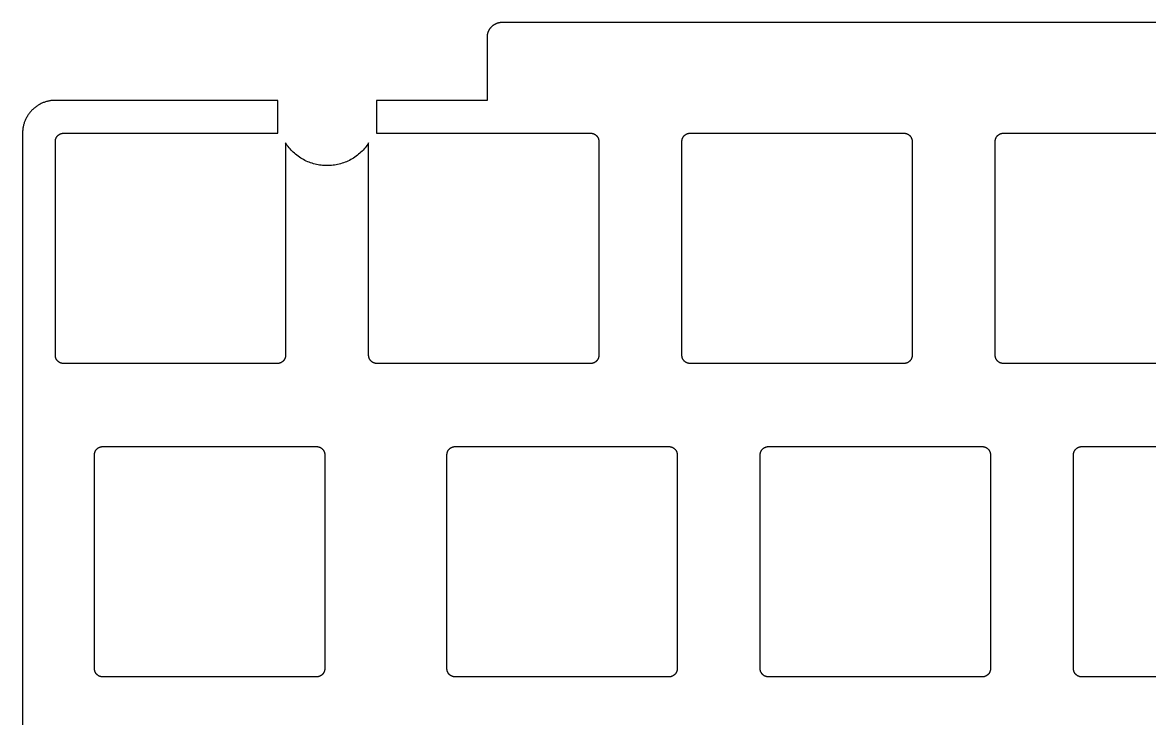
# Model space of a CAD drawing. Header units: millimetres. Extents: x 1 to 266, y -4 to 81.
# Drawn here: x 0.6 to 69.2, y 38.4 to 80.7 of the extents above; entities that cross this region are included whole.
import ezdxf

# ---------------------------------------------------------------- set-up
doc = ezdxf.new("R2010")
doc.units = ezdxf.units.MM
doc.layers.add('Layer 01', color=18, linetype='Continuous', true_color=0x000000)

msp = doc.modelspace()

# ---------------------------------------------------------------- linework, layer by layer
at = {"layer": 'Layer 01'}
for points in [[(29.771, 80.658), (29.752, 80.657), (29.731, 80.657), (29.711, 80.655), (29.691, 80.654), (29.67, 80.652), (29.649, 80.649), (29.629, 80.646), (29.608, 80.642), (29.587, 80.638), (29.566, 80.634), (29.545, 80.629), (29.524, 80.623), (29.503, 80.616), (29.482, 80.61), (29.461, 80.602), (29.44, 80.594), (29.419, 80.586), (29.399, 80.577), (29.378, 80.567), (29.358, 80.557), (29.338, 80.546), (29.318, 80.535), (29.298, 80.523), (29.279, 80.511), (29.26, 80.498), (29.241, 80.485), (29.222, 80.471), (29.204, 80.456), (29.186, 80.441), (29.169, 80.426), (29.152, 80.41), (29.135, 80.394), (29.119, 80.377), (29.103, 80.36), (29.088, 80.343), (29.073, 80.325), (29.058, 80.307), (29.044, 80.288), (29.031, 80.269), (29.018, 80.25), (29.006, 80.231), (28.994, 80.211), (28.983, 80.191), (28.972, 80.171), (28.962, 80.151), (28.952, 80.13), (28.943, 80.11), (28.935, 80.089), (28.927, 80.068), (28.919, 80.047), (28.913, 80.026), (28.906, 80.005), (28.901, 79.984), (28.895, 79.963), (28.891, 79.942), (28.887, 79.921), (28.883, 79.9), (28.88, 79.88), (28.877, 79.859), (28.875, 79.838), (28.874, 79.818), (28.872, 79.798), (28.872, 79.777), (28.871, 79.758)], [(92.771, 80.658), (29.771, 80.658)], [(28.871, 79.758), (28.871, 75.928), (22.146, 75.928), (22.15, 73.931), (35.171, 73.932)], [(2.625, 75.928), (2.581, 75.928), (2.536, 75.926), (2.491, 75.924), (2.445, 75.92), (2.4, 75.915), (2.354, 75.91), (2.308, 75.903), (2.261, 75.895), (2.215, 75.886), (2.168, 75.875), (2.121, 75.864), (2.075, 75.851), (2.028, 75.837), (1.982, 75.822), (1.935, 75.805), (1.889, 75.788), (1.843, 75.769), (1.797, 75.749), (1.752, 75.727), (1.706, 75.705), (1.662, 75.681), (1.618, 75.656), (1.574, 75.63), (1.531, 75.602), (1.488, 75.574), (1.446, 75.544), (1.405, 75.513), (1.364, 75.481), (1.325, 75.448), (1.286, 75.414), (1.248, 75.379), (1.211, 75.342), (1.175, 75.305), (1.14, 75.267), (1.105, 75.228), (1.072, 75.189), (1.04, 75.148), (1.009, 75.107), (0.98, 75.065), (0.951, 75.023), (0.924, 74.979), (0.897, 74.936), (0.872, 74.891), (0.849, 74.847), (0.826, 74.802), (0.805, 74.756), (0.784, 74.71), (0.766, 74.664), (0.748, 74.618), (0.731, 74.572), (0.716, 74.525), (0.702, 74.479), (0.69, 74.432), (0.678, 74.385), (0.668, 74.339), (0.658, 74.292), (0.65, 74.246), (0.644, 74.2), (0.638, 74.154), (0.633, 74.108), (0.63, 74.062), (0.627, 74.017), (0.626, 73.973), (0.625, 73.928)], [(3.121, 73.932), (16.141, 73.931), (16.146, 75.928), (2.625, 75.928)], [(0.625, 73.928), (0.625, 2.785)], [(2.621, 73.432), (2.621, 73.443), (2.622, 73.455), (2.622, 73.467), (2.623, 73.478), (2.624, 73.49), (2.626, 73.502), (2.628, 73.513), (2.63, 73.525), (2.632, 73.536), (2.635, 73.547), (2.637, 73.559), (2.641, 73.57), (2.644, 73.581), (2.648, 73.592), (2.652, 73.604), (2.656, 73.616), (2.661, 73.627), (2.666, 73.639), (2.671, 73.65), (2.677, 73.662), (2.683, 73.673), (2.689, 73.684), (2.696, 73.695), (2.702, 73.705), (2.71, 73.716), (2.717, 73.726), (2.725, 73.737), (2.733, 73.747), (2.741, 73.757), (2.75, 73.767), (2.759, 73.776), (2.767, 73.785), (2.776, 73.794), (2.786, 73.803), (2.795, 73.811), (2.805, 73.819), (2.815, 73.827), (2.825, 73.835), (2.835, 73.842), (2.845, 73.849), (2.856, 73.856), (2.867, 73.862), (2.878, 73.869), (2.89, 73.875), (2.901, 73.881), (2.914, 73.886), (2.926, 73.892), (2.937, 73.896), (2.948, 73.901), (2.959, 73.905), (2.97, 73.908), (2.981, 73.912), (2.993, 73.915), (3.004, 73.918), (3.015, 73.92), (3.027, 73.923), (3.038, 73.925), (3.05, 73.927), (3.062, 73.928), (3.073, 73.929), (3.085, 73.93), (3.097, 73.931), (3.109, 73.931), (3.121, 73.932)], [(2.621, 60.432), (2.621, 73.432)], [(21.671, 73.339), (21.621, 73.263), (21.569, 73.189), (21.514, 73.116), (21.456, 73.044), (21.396, 72.974), (21.333, 72.905), (21.268, 72.838), (21.2, 72.772), (21.13, 72.708), (21.058, 72.647), (20.984, 72.587), (20.908, 72.53), (20.83, 72.475), (20.75, 72.423), (20.668, 72.373), (20.585, 72.326), (20.5, 72.281), (20.414, 72.239), (20.327, 72.2), (20.238, 72.164), (20.149, 72.131), (20.059, 72.1), (19.968, 72.073), (19.877, 72.049), (19.785, 72.027), (19.694, 72.009), (19.602, 71.993), (19.51, 71.98), (19.418, 71.97), (19.327, 71.964), (19.236, 71.959), (19.146, 71.958), (19.056, 71.959), (18.965, 71.964), (18.873, 71.97), (18.782, 71.98), (18.69, 71.993), (18.598, 72.008), (18.506, 72.027), (18.415, 72.048), (18.324, 72.073), (18.233, 72.1), (18.143, 72.131), (18.053, 72.164), (17.965, 72.2), (17.878, 72.239), (17.792, 72.281), (17.707, 72.326), (17.624, 72.373), (17.542, 72.423), (17.462, 72.475), (17.384, 72.53), (17.307, 72.587), (17.233, 72.647), (17.161, 72.708), (17.091, 72.772), (17.024, 72.837), (16.959, 72.905), (16.896, 72.973), (16.836, 73.044), (16.778, 73.116), (16.723, 73.189), (16.67, 73.263), (16.62, 73.338)], [(16.62, 73.338), (16.62, 60.432)], [(21.671, 72.935), (21.671, 73.339)], [(35.171, 73.932), (35.182, 73.931), (35.194, 73.931), (35.206, 73.93), (35.217, 73.929), (35.229, 73.928), (35.241, 73.927), (35.252, 73.925), (35.264, 73.923), (35.275, 73.921), (35.286, 73.918), (35.298, 73.915), (35.309, 73.912), (35.32, 73.909), (35.331, 73.905), (35.343, 73.901), (35.355, 73.896), (35.366, 73.892), (35.378, 73.887), (35.389, 73.881), (35.401, 73.876), (35.412, 73.87), (35.423, 73.864), (35.433, 73.857), (35.444, 73.85), (35.455, 73.843), (35.465, 73.836), (35.475, 73.828), (35.486, 73.82), (35.496, 73.811), (35.505, 73.803), (35.515, 73.794), (35.524, 73.785), (35.533, 73.776), (35.542, 73.767), (35.55, 73.757), (35.558, 73.748), (35.566, 73.738), (35.573, 73.728), (35.581, 73.718), (35.588, 73.707), (35.595, 73.696), (35.601, 73.686), (35.608, 73.674), (35.614, 73.663), (35.62, 73.651), (35.625, 73.639), (35.631, 73.627), (35.635, 73.616), (35.64, 73.605), (35.644, 73.594), (35.647, 73.583), (35.651, 73.571), (35.654, 73.56), (35.657, 73.549), (35.659, 73.537), (35.662, 73.526), (35.664, 73.514), (35.666, 73.503), (35.667, 73.491), (35.668, 73.479), (35.669, 73.467), (35.67, 73.456), (35.67, 73.444), (35.67, 73.432)], [(35.67, 73.432), (35.67, 60.432)], [(40.721, 73.432), (40.721, 73.443), (40.722, 73.455), (40.722, 73.467), (40.723, 73.478), (40.724, 73.49), (40.726, 73.502), (40.728, 73.513), (40.73, 73.525), (40.732, 73.536), (40.735, 73.547), (40.737, 73.559), (40.741, 73.57), (40.744, 73.581), (40.748, 73.592), (40.752, 73.604), (40.756, 73.616), (40.761, 73.627), (40.766, 73.639), (40.771, 73.65), (40.777, 73.662), (40.783, 73.673), (40.789, 73.684), (40.796, 73.695), (40.802, 73.705), (40.81, 73.716), (40.817, 73.726), (40.825, 73.737), (40.833, 73.747), (40.841, 73.757), (40.85, 73.767), (40.859, 73.776), (40.867, 73.785), (40.876, 73.794), (40.886, 73.803), (40.895, 73.811), (40.905, 73.819), (40.915, 73.827), (40.925, 73.835), (40.935, 73.842), (40.945, 73.849), (40.956, 73.856), (40.967, 73.862), (40.978, 73.869), (40.99, 73.875), (41.001, 73.881), (41.014, 73.886), (41.026, 73.892), (41.037, 73.896), (41.048, 73.901), (41.059, 73.905), (41.07, 73.908), (41.081, 73.912), (41.093, 73.915), (41.104, 73.918), (41.115, 73.92), (41.127, 73.923), (41.138, 73.925), (41.15, 73.927), (41.162, 73.928), (41.173, 73.929), (41.185, 73.93), (41.197, 73.931), (41.209, 73.931), (41.221, 73.932)], [(40.721, 60.432), (40.721, 73.432)], [(41.221, 73.932), (54.221, 73.932)], [(54.221, 73.932), (54.232, 73.931), (54.244, 73.931), (54.256, 73.93), (54.267, 73.929), (54.279, 73.928), (54.291, 73.927), (54.302, 73.925), (54.314, 73.923), (54.325, 73.921), (54.336, 73.918), (54.348, 73.915), (54.359, 73.912), (54.37, 73.909), (54.381, 73.905), (54.393, 73.901), (54.405, 73.896), (54.416, 73.892), (54.428, 73.887), (54.439, 73.881), (54.451, 73.876), (54.462, 73.87), (54.473, 73.864), (54.483, 73.857), (54.494, 73.85), (54.505, 73.843), (54.515, 73.836), (54.525, 73.828), (54.536, 73.82), (54.546, 73.811), (54.555, 73.803), (54.565, 73.794), (54.574, 73.785), (54.583, 73.776), (54.592, 73.767), (54.6, 73.757), (54.608, 73.748), (54.616, 73.738), (54.623, 73.728), (54.631, 73.718), (54.638, 73.707), (54.645, 73.696), (54.651, 73.686), (54.658, 73.674), (54.664, 73.663), (54.67, 73.651), (54.675, 73.639), (54.681, 73.627), (54.685, 73.616), (54.69, 73.605), (54.694, 73.594), (54.697, 73.583), (54.701, 73.571), (54.704, 73.56), (54.707, 73.549), (54.709, 73.537), (54.712, 73.526), (54.714, 73.514), (54.716, 73.503), (54.717, 73.491), (54.718, 73.479), (54.719, 73.467), (54.72, 73.456), (54.72, 73.444), (54.72, 73.432)], [(54.72, 73.432), (54.72, 60.432)], [(59.771, 73.432), (59.771, 73.443), (59.772, 73.455), (59.772, 73.467), (59.773, 73.478), (59.774, 73.49), (59.776, 73.502), (59.778, 73.513), (59.78, 73.525), (59.782, 73.536), (59.785, 73.547), (59.787, 73.559), (59.791, 73.57), (59.794, 73.581), (59.798, 73.592), (59.802, 73.604), (59.806, 73.616), (59.811, 73.627), (59.816, 73.639), (59.821, 73.65), (59.827, 73.662), (59.833, 73.673), (59.839, 73.684), (59.846, 73.695), (59.852, 73.705), (59.86, 73.716), (59.867, 73.726), (59.875, 73.737), (59.883, 73.747), (59.891, 73.757), (59.9, 73.767), (59.909, 73.776), (59.917, 73.785), (59.926, 73.794), (59.936, 73.803), (59.945, 73.811), (59.955, 73.819), (59.965, 73.827), (59.975, 73.835), (59.985, 73.842), (59.995, 73.849), (60.006, 73.856), (60.017, 73.862), (60.028, 73.869), (60.04, 73.875), (60.051, 73.881), (60.064, 73.886), (60.076, 73.892), (60.087, 73.896), (60.098, 73.901), (60.109, 73.905), (60.12, 73.908), (60.131, 73.912), (60.143, 73.915), (60.154, 73.918), (60.165, 73.92), (60.177, 73.923), (60.188, 73.925), (60.2, 73.927), (60.212, 73.928), (60.223, 73.929), (60.235, 73.93), (60.247, 73.931), (60.259, 73.931), (60.271, 73.932)], [(59.771, 60.432), (59.771, 73.432)], [(60.271, 73.932), (73.271, 73.932)], [(21.671, 60.929), (21.671, 72.935)], [(3.121, 59.932), (3.109, 59.933), (3.096, 59.933), (3.084, 59.934), (3.072, 59.935), (3.06, 59.936), (3.048, 59.938), (3.035, 59.94), (3.023, 59.942), (3.011, 59.945), (2.999, 59.948), (2.987, 59.951), (2.976, 59.954), (2.964, 59.958), (2.952, 59.962), (2.941, 59.966), (2.93, 59.97), (2.919, 59.975), (2.907, 59.98), (2.897, 59.985), (2.886, 59.991), (2.875, 59.997), (2.865, 60.003), (2.854, 60.009), (2.844, 60.016), (2.834, 60.023), (2.824, 60.03), (2.814, 60.038), (2.804, 60.046), (2.795, 60.054), (2.785, 60.062), (2.776, 60.07), (2.767, 60.079), (2.759, 60.088), (2.751, 60.096), (2.743, 60.106), (2.735, 60.115), (2.727, 60.125), (2.72, 60.134), (2.712, 60.144), (2.706, 60.154), (2.699, 60.165), (2.692, 60.175), (2.686, 60.186), (2.68, 60.197), (2.675, 60.208), (2.669, 60.219), (2.664, 60.23), (2.659, 60.241), (2.654, 60.252), (2.65, 60.264), (2.646, 60.275), (2.642, 60.287), (2.639, 60.299), (2.636, 60.31), (2.633, 60.322), (2.631, 60.334), (2.628, 60.346), (2.626, 60.358), (2.625, 60.37), (2.623, 60.383), (2.622, 60.395), (2.622, 60.407), (2.621, 60.42), (2.621, 60.432)], [(16.62, 60.432), (16.62, 60.42), (16.62, 60.408), (16.619, 60.396), (16.618, 60.383), (16.617, 60.371), (16.615, 60.359), (16.613, 60.347), (16.611, 60.335), (16.608, 60.323), (16.605, 60.311), (16.602, 60.299), (16.599, 60.287), (16.595, 60.275), (16.591, 60.264), (16.587, 60.252), (16.582, 60.241), (16.578, 60.23), (16.573, 60.219), (16.567, 60.208), (16.562, 60.197), (16.556, 60.187), (16.55, 60.176), (16.544, 60.166), (16.537, 60.156), (16.53, 60.145), (16.523, 60.135), (16.515, 60.125), (16.507, 60.116), (16.499, 60.106), (16.491, 60.097), (16.483, 60.088), (16.474, 60.079), (16.465, 60.07), (16.456, 60.062), (16.447, 60.054), (16.438, 60.046), (16.428, 60.038), (16.419, 60.031), (16.409, 60.024), (16.399, 60.017), (16.388, 60.01), (16.378, 60.004), (16.367, 59.998), (16.356, 59.992), (16.345, 59.986), (16.334, 59.981), (16.323, 59.975), (16.312, 59.97), (16.3, 59.966), (16.289, 59.962), (16.277, 59.958), (16.266, 59.954), (16.254, 59.95), (16.242, 59.947), (16.231, 59.944), (16.219, 59.942), (16.207, 59.94), (16.195, 59.938), (16.182, 59.936), (16.17, 59.935), (16.158, 59.934), (16.146, 59.933), (16.133, 59.933), (16.12, 59.932)], [(21.671, 60.432), (21.671, 60.929)], [(22.171, 59.932), (22.159, 59.933), (22.148, 59.933), (22.136, 59.934), (22.124, 59.935), (22.113, 59.936), (22.101, 59.937), (22.089, 59.939), (22.078, 59.941), (22.066, 59.943), (22.055, 59.946), (22.044, 59.949), (22.033, 59.952), (22.021, 59.955), (22.01, 59.959), (21.999, 59.963), (21.987, 59.968), (21.975, 59.972), (21.964, 59.977), (21.952, 59.983), (21.941, 59.988), (21.93, 59.994), (21.919, 60), (21.908, 60.007), (21.897, 60.014), (21.887, 60.021), (21.876, 60.028), (21.866, 60.036), (21.856, 60.044), (21.846, 60.053), (21.836, 60.061), (21.827, 60.07), (21.817, 60.079), (21.809, 60.088), (21.8, 60.097), (21.792, 60.107), (21.784, 60.116), (21.776, 60.126), (21.768, 60.136), (21.761, 60.146), (21.754, 60.157), (21.747, 60.168), (21.74, 60.178), (21.734, 60.19), (21.728, 60.201), (21.722, 60.213), (21.716, 60.225), (21.711, 60.237), (21.706, 60.248), (21.702, 60.259), (21.698, 60.27), (21.694, 60.281), (21.691, 60.293), (21.688, 60.304), (21.685, 60.315), (21.682, 60.327), (21.68, 60.338), (21.678, 60.35), (21.676, 60.361), (21.674, 60.373), (21.673, 60.385), (21.672, 60.397), (21.672, 60.408), (21.671, 60.42), (21.671, 60.432)], [(35.67, 60.432), (35.67, 60.421), (35.67, 60.409), (35.669, 60.397), (35.668, 60.386), (35.667, 60.374), (35.666, 60.362), (35.664, 60.351), (35.662, 60.339), (35.659, 60.328), (35.657, 60.317), (35.654, 60.305), (35.651, 60.294), (35.648, 60.283), (35.644, 60.272), (35.64, 60.26), (35.635, 60.248), (35.631, 60.237), (35.626, 60.225), (35.62, 60.214), (35.615, 60.202), (35.609, 60.191), (35.602, 60.18), (35.596, 60.169), (35.589, 60.159), (35.582, 60.148), (35.574, 60.138), (35.567, 60.127), (35.559, 60.117), (35.55, 60.107), (35.542, 60.097), (35.533, 60.088), (35.524, 60.079), (35.515, 60.07), (35.506, 60.061), (35.496, 60.053), (35.487, 60.045), (35.477, 60.037), (35.467, 60.029), (35.457, 60.022), (35.446, 60.015), (35.435, 60.008), (35.424, 60.002), (35.413, 59.995), (35.402, 59.989), (35.39, 59.983), (35.378, 59.978), (35.366, 59.972), (35.355, 59.968), (35.344, 59.963), (35.333, 59.959), (35.321, 59.956), (35.31, 59.952), (35.299, 59.949), (35.288, 59.946), (35.276, 59.944), (35.265, 59.941), (35.253, 59.939), (35.242, 59.937), (35.23, 59.936), (35.218, 59.935), (35.206, 59.934), (35.194, 59.933), (35.183, 59.933), (35.171, 59.932)], [(41.221, 59.932), (41.209, 59.933), (41.198, 59.933), (41.186, 59.934), (41.174, 59.935), (41.163, 59.936), (41.151, 59.937), (41.139, 59.939), (41.128, 59.941), (41.116, 59.943), (41.105, 59.946), (41.094, 59.949), (41.083, 59.952), (41.071, 59.955), (41.06, 59.959), (41.049, 59.963), (41.037, 59.968), (41.025, 59.972), (41.014, 59.977), (41.002, 59.983), (40.991, 59.988), (40.98, 59.994), (40.969, 60), (40.958, 60.007), (40.947, 60.014), (40.937, 60.021), (40.926, 60.028), (40.916, 60.036), (40.906, 60.044), (40.896, 60.053), (40.886, 60.061), (40.877, 60.07), (40.867, 60.079), (40.859, 60.088), (40.85, 60.097), (40.842, 60.107), (40.834, 60.116), (40.826, 60.126), (40.818, 60.136), (40.811, 60.146), (40.804, 60.157), (40.797, 60.168), (40.79, 60.178), (40.784, 60.19), (40.778, 60.201), (40.772, 60.213), (40.766, 60.225), (40.761, 60.237), (40.756, 60.248), (40.752, 60.259), (40.748, 60.27), (40.744, 60.281), (40.741, 60.293), (40.738, 60.304), (40.735, 60.315), (40.732, 60.327), (40.73, 60.338), (40.728, 60.35), (40.726, 60.361), (40.724, 60.373), (40.723, 60.385), (40.722, 60.397), (40.722, 60.408), (40.721, 60.42), (40.721, 60.432)], [(54.72, 60.432), (54.72, 60.421), (54.72, 60.409), (54.719, 60.397), (54.718, 60.386), (54.717, 60.374), (54.716, 60.362), (54.714, 60.351), (54.712, 60.339), (54.709, 60.328), (54.707, 60.317), (54.704, 60.305), (54.701, 60.294), (54.698, 60.283), (54.694, 60.272), (54.69, 60.26), (54.685, 60.248), (54.681, 60.237), (54.676, 60.225), (54.67, 60.214), (54.665, 60.202), (54.659, 60.191), (54.652, 60.18), (54.646, 60.169), (54.639, 60.159), (54.632, 60.148), (54.624, 60.138), (54.617, 60.127), (54.609, 60.117), (54.6, 60.107), (54.592, 60.097), (54.583, 60.088), (54.574, 60.079), (54.565, 60.07), (54.556, 60.061), (54.546, 60.053), (54.537, 60.045), (54.527, 60.037), (54.517, 60.029), (54.507, 60.022), (54.496, 60.015), (54.485, 60.008), (54.474, 60.002), (54.463, 59.995), (54.452, 59.989), (54.44, 59.983), (54.428, 59.978), (54.416, 59.972), (54.405, 59.968), (54.394, 59.963), (54.383, 59.959), (54.371, 59.956), (54.36, 59.952), (54.349, 59.949), (54.338, 59.946), (54.326, 59.944), (54.315, 59.941), (54.303, 59.939), (54.292, 59.937), (54.28, 59.936), (54.268, 59.935), (54.256, 59.934), (54.244, 59.933), (54.233, 59.933), (54.221, 59.932)], [(60.271, 59.932), (60.259, 59.933), (60.248, 59.933), (60.236, 59.934), (60.224, 59.935), (60.213, 59.936), (60.201, 59.937), (60.189, 59.939), (60.178, 59.941), (60.166, 59.943), (60.155, 59.946), (60.144, 59.949), (60.133, 59.952), (60.121, 59.955), (60.11, 59.959), (60.099, 59.963), (60.087, 59.968), (60.075, 59.972), (60.064, 59.977), (60.052, 59.983), (60.041, 59.988), (60.03, 59.994), (60.019, 60), (60.008, 60.007), (59.997, 60.014), (59.987, 60.021), (59.976, 60.028), (59.966, 60.036), (59.956, 60.044), (59.946, 60.053), (59.936, 60.061), (59.927, 60.07), (59.917, 60.079), (59.909, 60.088), (59.9, 60.097), (59.892, 60.107), (59.884, 60.116), (59.876, 60.126), (59.868, 60.136), (59.861, 60.146), (59.854, 60.157), (59.847, 60.168), (59.84, 60.178), (59.834, 60.19), (59.828, 60.201), (59.822, 60.213), (59.816, 60.225), (59.811, 60.237), (59.806, 60.248), (59.802, 60.259), (59.798, 60.27), (59.794, 60.281), (59.791, 60.293), (59.788, 60.304), (59.785, 60.315), (59.782, 60.327), (59.78, 60.338), (59.778, 60.35), (59.776, 60.361), (59.774, 60.373), (59.773, 60.385), (59.772, 60.397), (59.772, 60.408), (59.771, 60.42), (59.771, 60.432)], [(16.12, 59.932), (3.121, 59.932)], [(35.171, 59.932), (22.171, 59.932)], [(54.221, 59.932), (41.221, 59.932)], [(73.271, 59.932), (60.271, 59.932)], [(5.001, 54.382), (5.001, 54.394), (5.002, 54.406), (5.002, 54.418), (5.003, 54.431), (5.005, 54.443), (5.006, 54.455), (5.008, 54.467), (5.011, 54.479), (5.013, 54.491), (5.016, 54.503), (5.019, 54.515), (5.023, 54.527), (5.026, 54.539), (5.03, 54.55), (5.034, 54.562), (5.039, 54.573), (5.044, 54.584), (5.049, 54.595), (5.054, 54.606), (5.06, 54.617), (5.065, 54.627), (5.071, 54.638), (5.078, 54.648), (5.084, 54.658), (5.091, 54.669), (5.099, 54.679), (5.106, 54.689), (5.114, 54.698), (5.122, 54.708), (5.13, 54.717), (5.139, 54.726), (5.147, 54.735), (5.156, 54.744), (5.165, 54.752), (5.174, 54.76), (5.183, 54.768), (5.193, 54.776), (5.203, 54.783), (5.213, 54.79), (5.223, 54.797), (5.233, 54.804), (5.244, 54.81), (5.254, 54.816), (5.265, 54.822), (5.276, 54.828), (5.287, 54.833), (5.298, 54.839), (5.31, 54.844), (5.321, 54.848), (5.332, 54.852), (5.344, 54.856), (5.356, 54.86), (5.367, 54.864), (5.379, 54.867), (5.391, 54.87), (5.403, 54.872), (5.415, 54.874), (5.427, 54.876), (5.439, 54.878), (5.451, 54.879), (5.464, 54.88), (5.476, 54.881), (5.488, 54.881), (5.501, 54.882)], [(5.501, 54.882), (18.502, 54.882)], [(18.502, 54.882), (18.514, 54.881), (18.525, 54.881), (18.537, 54.88), (18.549, 54.879), (18.56, 54.878), (18.572, 54.877), (18.583, 54.875), (18.595, 54.873), (18.606, 54.871), (18.618, 54.868), (18.629, 54.865), (18.64, 54.862), (18.651, 54.859), (18.663, 54.855), (18.674, 54.851), (18.686, 54.846), (18.698, 54.842), (18.709, 54.837), (18.721, 54.831), (18.732, 54.826), (18.743, 54.82), (18.754, 54.814), (18.765, 54.807), (18.775, 54.8), (18.786, 54.793), (18.796, 54.786), (18.807, 54.778), (18.817, 54.77), (18.827, 54.761), (18.837, 54.753), (18.846, 54.744), (18.855, 54.735), (18.864, 54.726), (18.873, 54.717), (18.881, 54.707), (18.889, 54.698), (18.897, 54.688), (18.905, 54.678), (18.912, 54.668), (18.919, 54.657), (18.926, 54.646), (18.933, 54.636), (18.939, 54.624), (18.945, 54.613), (18.951, 54.601), (18.957, 54.589), (18.962, 54.577), (18.967, 54.566), (18.971, 54.555), (18.975, 54.544), (18.979, 54.533), (18.982, 54.521), (18.985, 54.51), (18.988, 54.499), (18.991, 54.487), (18.993, 54.476), (18.995, 54.464), (18.997, 54.453), (18.998, 54.441), (19, 54.429), (19.001, 54.417), (19.001, 54.406), (19.002, 54.394), (19.002, 54.382)], [(26.432, 54.382), (26.432, 54.393), (26.433, 54.405), (26.433, 54.417), (26.434, 54.428), (26.436, 54.44), (26.437, 54.452), (26.439, 54.463), (26.441, 54.475), (26.443, 54.486), (26.446, 54.497), (26.449, 54.509), (26.452, 54.52), (26.455, 54.531), (26.459, 54.542), (26.463, 54.554), (26.467, 54.566), (26.472, 54.577), (26.477, 54.589), (26.482, 54.6), (26.488, 54.612), (26.494, 54.623), (26.5, 54.634), (26.507, 54.645), (26.514, 54.655), (26.521, 54.666), (26.528, 54.676), (26.536, 54.687), (26.544, 54.697), (26.553, 54.707), (26.561, 54.717), (26.57, 54.726), (26.579, 54.735), (26.588, 54.744), (26.597, 54.753), (26.606, 54.761), (26.616, 54.769), (26.626, 54.777), (26.636, 54.785), (26.646, 54.792), (26.657, 54.799), (26.667, 54.806), (26.678, 54.812), (26.689, 54.819), (26.701, 54.825), (26.713, 54.831), (26.725, 54.836), (26.737, 54.842), (26.748, 54.846), (26.759, 54.851), (26.77, 54.855), (26.781, 54.858), (26.792, 54.862), (26.804, 54.865), (26.815, 54.868), (26.826, 54.87), (26.838, 54.873), (26.849, 54.875), (26.861, 54.877), (26.873, 54.878), (26.884, 54.879), (26.896, 54.88), (26.908, 54.881), (26.92, 54.881), (26.932, 54.882)], [(26.932, 54.882), (39.933, 54.882)], [(39.933, 54.882), (39.945, 54.881), (39.956, 54.881), (39.968, 54.88), (39.98, 54.879), (39.991, 54.878), (40.003, 54.877), (40.014, 54.875), (40.026, 54.873), (40.037, 54.871), (40.049, 54.868), (40.06, 54.865), (40.071, 54.862), (40.082, 54.859), (40.094, 54.855), (40.105, 54.851), (40.117, 54.846), (40.129, 54.842), (40.14, 54.837), (40.152, 54.831), (40.163, 54.826), (40.174, 54.82), (40.185, 54.814), (40.196, 54.807), (40.206, 54.8), (40.217, 54.793), (40.228, 54.786), (40.238, 54.778), (40.248, 54.77), (40.258, 54.761), (40.268, 54.753), (40.277, 54.744), (40.286, 54.735), (40.295, 54.726), (40.304, 54.717), (40.312, 54.707), (40.32, 54.698), (40.328, 54.688), (40.336, 54.678), (40.343, 54.668), (40.35, 54.657), (40.357, 54.646), (40.364, 54.636), (40.37, 54.624), (40.376, 54.613), (40.382, 54.601), (40.388, 54.589), (40.393, 54.577), (40.398, 54.566), (40.402, 54.555), (40.406, 54.544), (40.41, 54.533), (40.413, 54.521), (40.416, 54.51), (40.419, 54.499), (40.422, 54.487), (40.424, 54.476), (40.426, 54.464), (40.428, 54.453), (40.429, 54.441), (40.431, 54.429), (40.432, 54.417), (40.432, 54.406), (40.433, 54.394), (40.433, 54.382)], [(45.482, 54.382), (45.482, 54.393), (45.483, 54.405), (45.483, 54.417), (45.484, 54.428), (45.486, 54.44), (45.487, 54.452), (45.489, 54.463), (45.491, 54.475), (45.493, 54.486), (45.496, 54.497), (45.499, 54.509), (45.502, 54.52), (45.505, 54.531), (45.509, 54.542), (45.513, 54.554), (45.517, 54.566), (45.522, 54.577), (45.527, 54.589), (45.532, 54.6), (45.538, 54.612), (45.544, 54.623), (45.55, 54.634), (45.557, 54.645), (45.564, 54.655), (45.571, 54.666), (45.578, 54.676), (45.586, 54.687), (45.594, 54.697), (45.603, 54.707), (45.611, 54.717), (45.62, 54.726), (45.629, 54.735), (45.638, 54.744), (45.647, 54.753), (45.656, 54.761), (45.666, 54.769), (45.676, 54.777), (45.686, 54.785), (45.696, 54.792), (45.707, 54.799), (45.717, 54.806), (45.728, 54.812), (45.739, 54.819), (45.751, 54.825), (45.763, 54.831), (45.775, 54.836), (45.787, 54.842), (45.798, 54.846), (45.809, 54.851), (45.82, 54.855), (45.831, 54.858), (45.842, 54.862), (45.854, 54.865), (45.865, 54.868), (45.876, 54.87), (45.888, 54.873), (45.899, 54.875), (45.911, 54.877), (45.923, 54.878), (45.934, 54.879), (45.946, 54.88), (45.958, 54.881), (45.97, 54.881), (45.982, 54.882)], [(45.982, 54.882), (58.983, 54.882)], [(58.983, 54.882), (58.995, 54.881), (59.006, 54.881), (59.018, 54.88), (59.03, 54.879), (59.041, 54.878), (59.053, 54.877), (59.064, 54.875), (59.076, 54.873), (59.087, 54.871), (59.099, 54.868), (59.11, 54.865), (59.121, 54.862), (59.132, 54.859), (59.144, 54.855), (59.155, 54.851), (59.167, 54.846), (59.179, 54.842), (59.19, 54.837), (59.202, 54.831), (59.213, 54.826), (59.224, 54.82), (59.235, 54.814), (59.246, 54.807), (59.256, 54.8), (59.267, 54.793), (59.278, 54.786), (59.288, 54.778), (59.298, 54.77), (59.308, 54.761), (59.318, 54.753), (59.327, 54.744), (59.336, 54.735), (59.345, 54.726), (59.354, 54.717), (59.362, 54.707), (59.37, 54.698), (59.378, 54.688), (59.386, 54.678), (59.393, 54.668), (59.4, 54.657), (59.407, 54.646), (59.414, 54.636), (59.42, 54.624), (59.426, 54.613), (59.432, 54.601), (59.438, 54.589), (59.443, 54.577), (59.448, 54.566), (59.452, 54.555), (59.456, 54.544), (59.46, 54.533), (59.463, 54.521), (59.466, 54.51), (59.469, 54.499), (59.472, 54.487), (59.474, 54.476), (59.476, 54.464), (59.478, 54.453), (59.479, 54.441), (59.481, 54.429), (59.482, 54.417), (59.482, 54.406), (59.483, 54.394), (59.483, 54.382)], [(64.532, 54.382), (64.532, 54.393), (64.533, 54.405), (64.533, 54.417), (64.534, 54.428), (64.536, 54.44), (64.537, 54.452), (64.539, 54.463), (64.541, 54.475), (64.543, 54.486), (64.546, 54.497), (64.549, 54.509), (64.552, 54.52), (64.555, 54.531), (64.559, 54.542), (64.563, 54.554), (64.567, 54.566), (64.572, 54.577), (64.577, 54.589), (64.582, 54.6), (64.588, 54.612), (64.594, 54.623), (64.6, 54.634), (64.607, 54.645), (64.614, 54.655), (64.621, 54.666), (64.628, 54.676), (64.636, 54.687), (64.644, 54.697), (64.653, 54.707), (64.661, 54.717), (64.67, 54.726), (64.679, 54.735), (64.688, 54.744), (64.697, 54.753), (64.706, 54.761), (64.716, 54.769), (64.726, 54.777), (64.736, 54.785), (64.746, 54.792), (64.757, 54.799), (64.767, 54.806), (64.778, 54.812), (64.789, 54.819), (64.801, 54.825), (64.813, 54.831), (64.825, 54.836), (64.837, 54.842), (64.848, 54.846), (64.859, 54.851), (64.87, 54.855), (64.881, 54.858), (64.892, 54.862), (64.904, 54.865), (64.915, 54.868), (64.926, 54.87), (64.938, 54.873), (64.949, 54.875), (64.961, 54.877), (64.973, 54.878), (64.984, 54.879), (64.996, 54.88), (65.008, 54.881), (65.02, 54.881), (65.032, 54.882)], [(65.032, 54.882), (78.033, 54.882)], [(5.001, 41.382), (5.001, 54.382)], [(19.002, 54.382), (19.002, 41.382)], [(26.432, 41.382), (26.432, 54.382)], [(40.433, 54.382), (40.433, 41.382)], [(45.482, 41.382), (45.482, 54.382)], [(59.483, 54.382), (59.483, 41.382)], [(64.532, 41.382), (64.532, 54.382)], [(5.501, 40.882), (5.489, 40.883), (5.476, 40.883), (5.464, 40.884), (5.452, 40.885), (5.44, 40.886), (5.427, 40.888), (5.415, 40.89), (5.403, 40.892), (5.391, 40.895), (5.379, 40.898), (5.367, 40.901), (5.356, 40.904), (5.344, 40.908), (5.332, 40.912), (5.321, 40.916), (5.31, 40.92), (5.298, 40.925), (5.287, 40.93), (5.276, 40.935), (5.266, 40.941), (5.255, 40.947), (5.245, 40.953), (5.234, 40.959), (5.224, 40.966), (5.214, 40.973), (5.204, 40.98), (5.194, 40.988), (5.184, 40.996), (5.175, 41.004), (5.165, 41.012), (5.156, 41.02), (5.147, 41.029), (5.139, 41.038), (5.131, 41.046), (5.122, 41.056), (5.115, 41.065), (5.107, 41.075), (5.1, 41.084), (5.092, 41.094), (5.085, 41.104), (5.079, 41.115), (5.072, 41.125), (5.066, 41.136), (5.06, 41.147), (5.054, 41.158), (5.049, 41.169), (5.044, 41.18), (5.039, 41.191), (5.034, 41.202), (5.03, 41.214), (5.026, 41.225), (5.022, 41.237), (5.019, 41.249), (5.016, 41.26), (5.013, 41.272), (5.01, 41.284), (5.008, 41.296), (5.006, 41.308), (5.005, 41.32), (5.003, 41.333), (5.002, 41.345), (5.002, 41.357), (5.001, 41.37), (5.001, 41.382)], [(19.002, 41.382), (19.002, 41.371), (19.001, 41.359), (19.001, 41.347), (19, 41.336), (18.998, 41.324), (18.997, 41.312), (18.995, 41.301), (18.993, 41.289), (18.991, 41.278), (18.988, 41.267), (18.985, 41.255), (18.982, 41.244), (18.979, 41.233), (18.975, 41.222), (18.971, 41.21), (18.967, 41.198), (18.962, 41.187), (18.957, 41.175), (18.952, 41.164), (18.946, 41.152), (18.94, 41.141), (18.934, 41.13), (18.927, 41.119), (18.92, 41.109), (18.913, 41.098), (18.906, 41.088), (18.898, 41.077), (18.89, 41.067), (18.881, 41.057), (18.873, 41.047), (18.864, 41.038), (18.855, 41.029), (18.846, 41.02), (18.837, 41.011), (18.828, 41.003), (18.818, 40.995), (18.808, 40.987), (18.798, 40.979), (18.788, 40.972), (18.777, 40.965), (18.767, 40.958), (18.756, 40.952), (18.745, 40.945), (18.733, 40.939), (18.721, 40.933), (18.709, 40.928), (18.697, 40.922), (18.686, 40.918), (18.675, 40.913), (18.664, 40.909), (18.653, 40.906), (18.642, 40.902), (18.63, 40.899), (18.619, 40.896), (18.608, 40.894), (18.596, 40.891), (18.585, 40.889), (18.573, 40.887), (18.561, 40.886), (18.55, 40.885), (18.538, 40.884), (18.526, 40.883), (18.514, 40.883), (18.502, 40.882)], [(26.932, 40.882), (26.92, 40.883), (26.909, 40.883), (26.897, 40.884), (26.885, 40.885), (26.874, 40.886), (26.862, 40.887), (26.851, 40.889), (26.839, 40.891), (26.828, 40.893), (26.816, 40.896), (26.805, 40.899), (26.794, 40.902), (26.783, 40.905), (26.771, 40.909), (26.76, 40.913), (26.748, 40.918), (26.736, 40.922), (26.725, 40.927), (26.713, 40.933), (26.702, 40.938), (26.691, 40.944), (26.68, 40.95), (26.669, 40.957), (26.659, 40.964), (26.648, 40.971), (26.638, 40.978), (26.627, 40.986), (26.617, 40.994), (26.607, 41.003), (26.597, 41.011), (26.588, 41.02), (26.579, 41.029), (26.57, 41.038), (26.561, 41.047), (26.553, 41.057), (26.545, 41.066), (26.537, 41.076), (26.529, 41.086), (26.522, 41.096), (26.515, 41.107), (26.508, 41.118), (26.501, 41.128), (26.495, 41.14), (26.489, 41.151), (26.483, 41.163), (26.477, 41.175), (26.472, 41.187), (26.467, 41.198), (26.463, 41.209), (26.459, 41.22), (26.455, 41.231), (26.452, 41.243), (26.449, 41.254), (26.446, 41.265), (26.443, 41.277), (26.441, 41.288), (26.439, 41.3), (26.437, 41.311), (26.436, 41.323), (26.434, 41.335), (26.433, 41.347), (26.433, 41.358), (26.432, 41.37), (26.432, 41.382)], [(40.433, 41.382), (40.433, 41.371), (40.432, 41.359), (40.432, 41.347), (40.431, 41.336), (40.429, 41.324), (40.428, 41.312), (40.426, 41.301), (40.424, 41.289), (40.422, 41.278), (40.419, 41.267), (40.416, 41.255), (40.413, 41.244), (40.41, 41.233), (40.406, 41.222), (40.402, 41.21), (40.398, 41.198), (40.393, 41.187), (40.388, 41.175), (40.383, 41.164), (40.377, 41.152), (40.371, 41.141), (40.365, 41.13), (40.358, 41.119), (40.352, 41.109), (40.344, 41.098), (40.337, 41.088), (40.329, 41.077), (40.321, 41.067), (40.313, 41.057), (40.304, 41.047), (40.295, 41.038), (40.286, 41.029), (40.277, 41.02), (40.268, 41.011), (40.259, 41.003), (40.249, 40.995), (40.239, 40.987), (40.229, 40.979), (40.219, 40.972), (40.208, 40.965), (40.198, 40.958), (40.187, 40.952), (40.176, 40.945), (40.164, 40.939), (40.153, 40.933), (40.14, 40.928), (40.128, 40.922), (40.117, 40.918), (40.106, 40.913), (40.095, 40.909), (40.084, 40.906), (40.073, 40.902), (40.061, 40.899), (40.05, 40.896), (40.039, 40.894), (40.027, 40.891), (40.016, 40.889), (40.004, 40.887), (39.992, 40.886), (39.981, 40.885), (39.969, 40.884), (39.957, 40.883), (39.945, 40.883), (39.933, 40.882)], [(45.982, 40.882), (45.97, 40.883), (45.959, 40.883), (45.947, 40.884), (45.935, 40.885), (45.924, 40.886), (45.912, 40.887), (45.901, 40.889), (45.889, 40.891), (45.878, 40.893), (45.866, 40.896), (45.855, 40.899), (45.844, 40.902), (45.833, 40.905), (45.821, 40.909), (45.81, 40.913), (45.798, 40.918), (45.786, 40.922), (45.775, 40.927), (45.763, 40.933), (45.752, 40.938), (45.741, 40.944), (45.73, 40.95), (45.719, 40.957), (45.709, 40.964), (45.698, 40.971), (45.688, 40.978), (45.677, 40.986), (45.667, 40.994), (45.657, 41.003), (45.647, 41.011), (45.638, 41.02), (45.629, 41.029), (45.62, 41.038), (45.611, 41.047), (45.603, 41.057), (45.595, 41.066), (45.587, 41.076), (45.579, 41.086), (45.572, 41.096), (45.565, 41.107), (45.558, 41.118), (45.551, 41.128), (45.545, 41.14), (45.539, 41.151), (45.533, 41.163), (45.527, 41.175), (45.522, 41.187), (45.517, 41.198), (45.513, 41.209), (45.509, 41.22), (45.505, 41.231), (45.502, 41.243), (45.499, 41.254), (45.496, 41.265), (45.493, 41.277), (45.491, 41.288), (45.489, 41.3), (45.487, 41.311), (45.486, 41.323), (45.484, 41.335), (45.483, 41.347), (45.483, 41.358), (45.482, 41.37), (45.482, 41.382)], [(59.483, 41.382), (59.483, 41.371), (59.482, 41.359), (59.482, 41.347), (59.481, 41.336), (59.479, 41.324), (59.478, 41.312), (59.476, 41.301), (59.474, 41.289), (59.472, 41.278), (59.469, 41.267), (59.466, 41.255), (59.463, 41.244), (59.46, 41.233), (59.456, 41.222), (59.452, 41.21), (59.448, 41.198), (59.443, 41.187), (59.438, 41.175), (59.433, 41.164), (59.427, 41.152), (59.421, 41.141), (59.415, 41.13), (59.408, 41.119), (59.402, 41.109), (59.394, 41.098), (59.387, 41.088), (59.379, 41.077), (59.371, 41.067), (59.363, 41.057), (59.354, 41.047), (59.345, 41.038), (59.336, 41.029), (59.327, 41.02), (59.318, 41.011), (59.309, 41.003), (59.299, 40.995), (59.289, 40.987), (59.279, 40.979), (59.269, 40.972), (59.258, 40.965), (59.248, 40.958), (59.237, 40.952), (59.226, 40.945), (59.214, 40.939), (59.203, 40.933), (59.19, 40.928), (59.178, 40.922), (59.167, 40.918), (59.156, 40.913), (59.145, 40.909), (59.134, 40.906), (59.123, 40.902), (59.111, 40.899), (59.1, 40.896), (59.089, 40.894), (59.077, 40.891), (59.066, 40.889), (59.054, 40.887), (59.042, 40.886), (59.031, 40.885), (59.019, 40.884), (59.007, 40.883), (58.995, 40.883), (58.983, 40.882)], [(65.032, 40.882), (65.02, 40.883), (65.009, 40.883), (64.997, 40.884), (64.985, 40.885), (64.974, 40.886), (64.962, 40.887), (64.951, 40.889), (64.939, 40.891), (64.928, 40.893), (64.916, 40.896), (64.905, 40.899), (64.894, 40.902), (64.883, 40.905), (64.871, 40.909), (64.86, 40.913), (64.848, 40.918), (64.836, 40.922), (64.825, 40.927), (64.813, 40.933), (64.802, 40.938), (64.791, 40.944), (64.78, 40.95), (64.769, 40.957), (64.759, 40.964), (64.748, 40.971), (64.738, 40.978), (64.727, 40.986), (64.717, 40.994), (64.707, 41.003), (64.697, 41.011), (64.688, 41.02), (64.679, 41.029), (64.67, 41.038), (64.661, 41.047), (64.653, 41.057), (64.645, 41.066), (64.637, 41.076), (64.629, 41.086), (64.622, 41.096), (64.615, 41.107), (64.608, 41.118), (64.601, 41.128), (64.595, 41.14), (64.589, 41.151), (64.583, 41.163), (64.577, 41.175), (64.572, 41.187), (64.567, 41.198), (64.563, 41.209), (64.559, 41.22), (64.555, 41.231), (64.552, 41.243), (64.549, 41.254), (64.546, 41.265), (64.543, 41.277), (64.541, 41.288), (64.539, 41.3), (64.537, 41.311), (64.536, 41.323), (64.534, 41.335), (64.533, 41.347), (64.533, 41.358), (64.532, 41.37), (64.532, 41.382)], [(18.502, 40.882), (5.501, 40.882)], [(39.933, 40.882), (26.932, 40.882)], [(58.983, 40.882), (45.982, 40.882)], [(78.033, 40.882), (65.032, 40.882)]]:
    msp.add_lwpolyline(points, dxfattribs=at)

doc.saveas('drawing.dxf')
